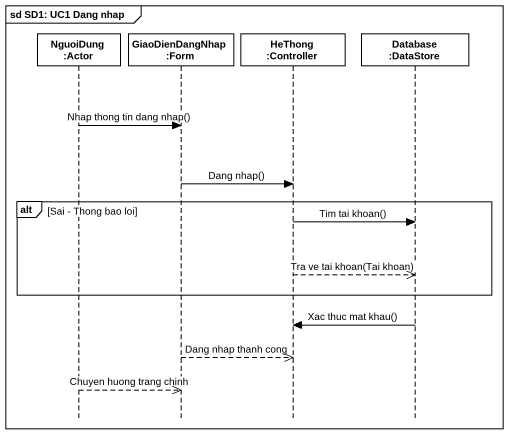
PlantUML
@startuml
mainframe sd SD1: UC1 Dang nhap
hide footbox
participant "NguoiDung :Actor" as NguoiDung_Actor
participant "GiaoDienDangNhap :Form" as GiaoDienDangNhap_Form
participant "HeThong :Controller" as HeThong_Controller
participant "Database :DataStore" as Database_DataStore

NguoiDung_Actor -> GiaoDienDangNhap_Form : Nhap thong tin dang nhap()
GiaoDienDangNhap_Form -> HeThong_Controller : Dang nhap()
alt Sai - Thong bao loi
  HeThong_Controller -> Database_DataStore : Tim tai khoan()
  HeThong_Controller -->> Database_DataStore : Tra ve tai khoan(Tai khoan)
end
Database_DataStore -> HeThong_Controller : Xac thuc mat khau()
GiaoDienDangNhap_Form -->> HeThong_Controller : Dang nhap thanh cong
NguoiDung_Actor -->> GiaoDienDangNhap_Form : Chuyen huong trang chinh
@enduml
